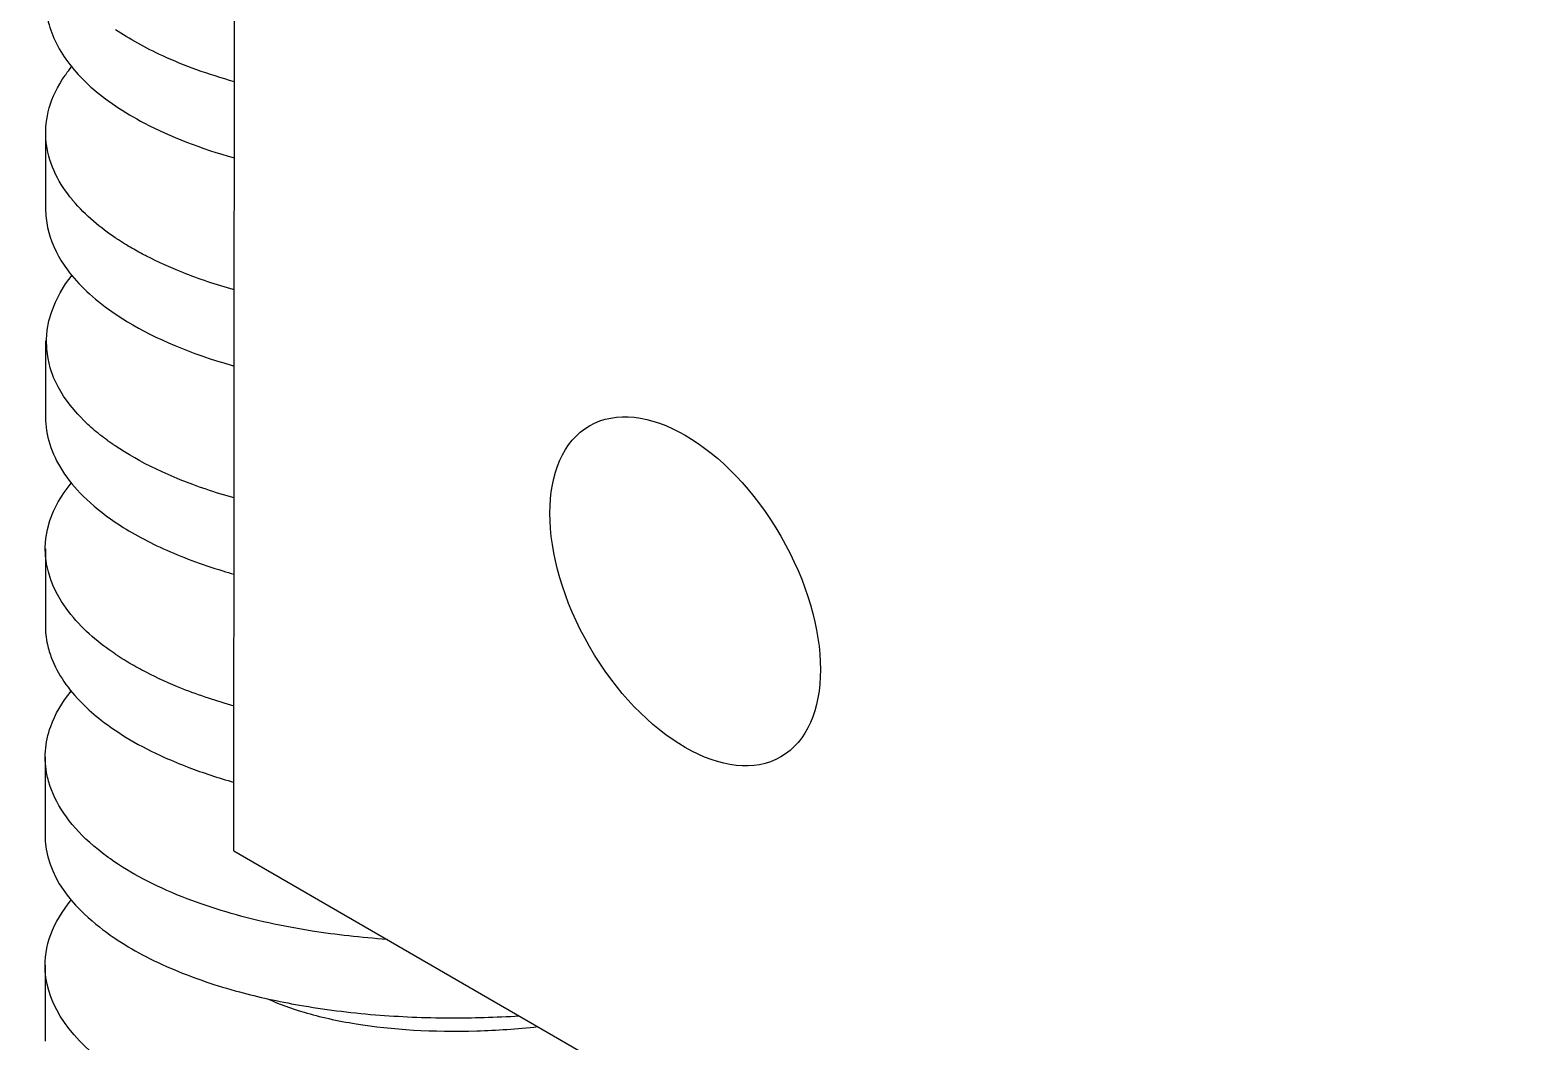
# Model space of a CAD drawing. Header units: millimetres. Extents: x 129 to 6329, y 33 to 3553.
# Drawn here: x 3519.26 to 3542.53, y 2777.92 to 2793.79 of the extents above; entities that cross this region are included whole.
import ezdxf

# ---------------------------------------------------------------- set-up
doc = ezdxf.new("R2010")
doc.units = ezdxf.units.MM
doc.layers.add('vistasIsometricas', color=255, linetype='Continuous')

msp = doc.modelspace()

# ---------------------------------------------------------------- linework, layer by layer
at = {"layer": 'vistasIsometricas', "extrusion": (1e-16, 0.816497, 0.57735)}
for p, q in [((3522.466, 2780.908), (3522.495, 2821.716)), ((3522.013, 2793.117), (3522.013, 2793.117)), ((3519.512, 2792.174), (3519.511, 2790.979)), ((3522.011, 2789.853), (3522.011, 2789.853)), ((3519.51, 2788.91), (3519.509, 2787.715)), ((3519.508, 2785.645), (3519.507, 2784.45)), ((3522.006, 2783.323), (3522.006, 2783.323)), ((3519.505, 2782.381), (3519.504, 2781.186)), ((3522.466, 2780.908), (3564.892, 2756.372)), ((3522.003, 2780.059), (3522.003, 2780.059)), ((3519.503, 2779.116), (3519.502, 2777.921))]:
    msp.add_line(p, q, dxfattribs=at)
at = {"layer": 'vistasIsometricas'}
msp.add_ellipse((3529.543, 2784.98), major_axis=(-1.5, 2.598), ratio=0.57735, start_param=1.570796326790466, end_param=7.853981633970052, dxfattribs=at)
for points, knots in [([(3519.514, 2794.244), (3519.514, 2794.118), (3519.531, 2793.993), (3519.628, 2793.642), (3519.747, 2793.42), (3520.095, 2792.992), (3520.324, 2792.787), (3520.606, 2792.597)], [3.0000588, 3.0000588, 3.0000588, 3.0000588, 3.0527174, 3.0527174, 3.1479439, 3.1479439, 3.2437867, 3.2437867, 3.2437867, 3.2437867]), ([(3522.474, 2792.974), (3522.06, 2793.091), (3521.683, 2793.227), (3521.349, 2793.38), (3521.072, 2793.507), (3520.824, 2793.646), (3520.607, 2793.792)], [0.066980883, 0.066980883, 0.066980883, 0.066980883, 0.067705021, 0.067705021, 0.067705021, 0.068306263, 0.068306263, 0.068306263, 0.068306263]), ([(3520.604, 2790.527), (3520.379, 2790.68), (3520.14, 2790.872), (3519.94, 2791.111), (3519.937, 2791.115), (3519.934, 2791.118), (3519.931, 2791.122), (3519.729, 2791.366), (3519.569, 2791.658), (3519.524, 2791.993), (3519.52, 2792.024), (3519.517, 2792.055), (3519.515, 2792.087), (3519.496, 2792.391), (3519.576, 2792.727), (3519.816, 2793.073), (3519.821, 2793.08), (3519.826, 2793.087), (3519.831, 2793.095), (3519.858, 2793.133), (3519.887, 2793.171), (3519.919, 2793.209)], [0.074086649, 0.074086649, 0.074086649, 0.074086649, 0.075962953, 0.075962953, 0.075962953, 0.075991636, 0.075991636, 0.075991636, 0.077896627, 0.077896627, 0.077896627, 0.078073624, 0.078073624, 0.078073624, 0.079766022, 0.079766022, 0.079766022, 0.079801619, 0.079801619, 0.079801619, 0.079987588, 0.079987588, 0.079987588, 0.079987588]), ([(3520.606, 2792.597), (3520.746, 2792.503), (3520.898, 2792.412), (3521.063, 2792.325), (3521.465, 2792.114), (3521.939, 2791.929), (3522.474, 2791.779)], [0.929577917, 0.929577917, 0.929577917, 0.929577917, 0.929917539, 0.929917539, 0.929917539, 0.930748206, 0.930748206, 0.930748206, 0.930748206]), ([(3519.511, 2790.979), (3519.511, 2790.882), (3519.522, 2790.784), (3519.543, 2790.687), (3519.586, 2790.486), (3519.673, 2790.288), (3519.804, 2790.095), (3519.83, 2790.057), (3519.858, 2790.018), (3519.888, 2789.979), (3519.977, 2789.865), (3520.082, 2789.754), (3520.201, 2789.646), (3520.321, 2789.538), (3520.459, 2789.43), (3520.604, 2789.332)], [0.922060782, 0.922060782, 0.922060782, 0.922060782, 0.922352485, 0.922352485, 0.922352485, 0.922953385, 0.922953385, 0.922953385, 0.923075029, 0.923075029, 0.923075029, 0.9234363, 0.9234363, 0.9234363, 0.923797572, 0.923797572, 0.923797572, 0.923797572]), ([(3522.472, 2789.709), (3522.184, 2789.79), (3521.913, 2789.881), (3521.662, 2789.981), (3521.459, 2790.062), (3521.269, 2790.148), (3521.093, 2790.239), (3521.082, 2790.245), (3521.072, 2790.25), (3521.061, 2790.256), (3520.984, 2790.296), (3520.91, 2790.338), (3520.838, 2790.38), (3520.797, 2790.404), (3520.758, 2790.428), (3520.719, 2790.453), (3520.697, 2790.466), (3520.676, 2790.48), (3520.655, 2790.494), (3520.64, 2790.503), (3520.626, 2790.513), (3520.612, 2790.522), (3520.61, 2790.524), (3520.605, 2790.527), (3520.604, 2790.527)], [0.072916336, 0.072916336, 0.072916336, 0.072916336, 0.073364099, 0.073364099, 0.073364099, 0.073725372, 0.073725372, 0.073725372, 0.073747016, 0.073747016, 0.073747016, 0.073906008, 0.073906008, 0.073906008, 0.073996327, 0.073996327, 0.073996327, 0.074046375, 0.074046375, 0.074046375, 0.074080139, 0.074080139, 0.074080139, 0.074086645, 0.074086645, 0.074086645, 0.074086645]), ([(3520.602, 2787.263), (3520.598, 2787.265), (3520.591, 2787.27), (3520.586, 2787.274), (3520.581, 2787.277), (3520.576, 2787.281), (3520.57, 2787.284), (3520.56, 2787.292), (3520.55, 2787.299), (3520.539, 2787.306), (3520.519, 2787.321), (3520.498, 2787.335), (3520.478, 2787.35), (3520.438, 2787.379), (3520.4, 2787.409), (3520.362, 2787.438), (3520.287, 2787.498), (3520.217, 2787.559), (3520.151, 2787.621), (3519.374, 2788.355), (3519.344, 2789.209), (3519.927, 2789.941)], [0.079866937, 0.079866937, 0.079866937, 0.079866937, 0.079875721, 0.079875721, 0.079875721, 0.079884505, 0.079884505, 0.079884505, 0.079902072, 0.079902072, 0.079902072, 0.079937207, 0.079937207, 0.079937207, 0.080007476, 0.080007476, 0.080007476, 0.080148016, 0.080148016, 0.080148016, 0.081820176, 0.081820176, 0.081820176, 0.081820176]), ([(3520.604, 2789.332), (3520.666, 2789.291), (3520.73, 2789.249), (3520.797, 2789.209), (3521.239, 2788.943), (3521.787, 2788.71), (3522.424, 2788.528), (3522.439, 2788.523), (3522.455, 2788.519), (3522.471, 2788.514)], [0.923797573, 0.923797573, 0.923797573, 0.923797573, 0.923952286, 0.923952286, 0.923952286, 0.924972337, 0.924972337, 0.924972337, 0.924997685, 0.924997685, 0.924997685, 0.924997685]), ([(3519.509, 2787.715), (3519.509, 2787.43), (3519.598, 2787.145), (3519.862, 2786.735), (3519.971, 2786.602), (3520.244, 2786.332), (3520.411, 2786.197), (3520.601, 2786.068)], [3.0004134, 3.0004134, 3.0004134, 3.0004134, 3.1198266, 3.1198266, 3.1792531, 3.1792531, 3.2441327, 3.2441327, 3.2441327, 3.2441327]), ([(3522.47, 2786.445), (3522.318, 2786.487), (3522.171, 2786.533), (3521.467, 2786.771), (3520.987, 2787.002), (3520.602, 2787.263)], [3.0798354, 3.0798354, 3.0798354, 3.0798354, 3.1129182, 3.1129182, 3.2441346, 3.2441346, 3.2441346, 3.2441346]), ([(3520.6, 2783.998), (3520.36, 2784.16), (3520.111, 2784.364), (3519.908, 2784.615), (3519.491, 2785.131), (3519.261, 2785.88), (3519.914, 2786.68)], [0.085647345, 0.085647345, 0.085647345, 0.085647345, 0.087544003, 0.087544003, 0.087544003, 0.091443819, 0.091443819, 0.091443819, 0.091443819]), ([(3520.601, 2786.068), (3520.824, 2785.917), (3521.078, 2785.777), (3521.643, 2785.52), (3521.953, 2785.404), (3522.348, 2785.284), (3522.408, 2785.267), (3522.469, 2785.25)], [0.0000125, 0.0000125, 0.0000125, 0.0000125, 0.075792, 0.075792, 0.1509567, 0.1509567, 0.1641763, 0.1641763, 0.1641763, 0.1641763]), ([(3519.507, 2784.45), (3519.507, 2784.349), (3519.518, 2784.247), (3519.556, 2784.074), (3519.578, 2784.003), (3519.701, 2783.684), (3519.864, 2783.443), (3520.181, 2783.127), (3520.278, 2783.041), (3520.658, 2782.746), (3520.99, 2782.549), (3521.498, 2782.321), (3521.624, 2782.268), (3521.979, 2782.134), (3522.216, 2782.056), (3522.466, 2781.985)], [1.3782792, 1.3782792, 1.3782792, 1.3782792, 1.4207521, 1.4207521, 1.4509905, 1.4509905, 1.5561762, 1.5561762, 1.5964031, 1.5964031, 1.6993799, 1.6993799, 1.7314707, 1.7314707, 1.7861493, 1.7861493, 1.7861493, 1.7861493]), ([(3522.467, 2783.18), (3522.33, 2783.219), (3522.196, 2783.26), (3522.067, 2783.303), (3521.925, 2783.35), (3521.789, 2783.4), (3521.657, 2783.452), (3521.455, 2783.533), (3521.265, 2783.619), (3521.088, 2783.71), (3521, 2783.756), (3520.915, 2783.803), (3520.833, 2783.851), (3520.793, 2783.875), (3520.753, 2783.899), (3520.714, 2783.924), (3520.692, 2783.937), (3520.671, 2783.951), (3520.649, 2783.965), (3520.635, 2783.974), (3520.621, 2783.984), (3520.607, 2783.993), (3520.605, 2783.995), (3520.6, 2783.998), (3520.6, 2783.998)], [0.08447699, 0.08447699, 0.08447699, 0.08447699, 0.084690667, 0.084690667, 0.084690667, 0.084924798, 0.084924798, 0.084924798, 0.085286071, 0.085286071, 0.085286071, 0.085466708, 0.085466708, 0.085466708, 0.085557026, 0.085557026, 0.085557026, 0.085607446, 0.085607446, 0.085607446, 0.085641312, 0.085641312, 0.085641312, 0.085647345, 0.085647345, 0.085647345, 0.085647345]), ([(3520.597, 2780.734), (3520.504, 2780.797), (3520.416, 2780.862), (3520.334, 2780.928), (3519.975, 2781.218), (3519.728, 2781.537), (3519.603, 2781.866), (3519.574, 2781.939), (3519.552, 2782.013), (3519.536, 2782.088), (3519.481, 2782.345), (3519.499, 2782.606), (3519.591, 2782.861), (3519.658, 2783.05), (3519.765, 2783.236), (3519.911, 2783.415)], [0.091427655, 0.091427655, 0.091427655, 0.091427655, 0.091654833, 0.091654833, 0.091654833, 0.092649704, 0.092649704, 0.092649704, 0.092872743, 0.092872743, 0.092872743, 0.093644586, 0.093644586, 0.093644586, 0.094215849, 0.094215849, 0.094215849, 0.094215849]), ([(3519.502, 2781.187), (3519.491, 2780.482), (3520.004, 2780.006), (3520.299, 2779.761), (3520.451, 2779.635), (3520.56, 2779.563), (3520.596, 2779.539)], [0.90048631, 0.90048631, 0.90048631, 0.90048631, 0.904431834, 0.904431834, 0.904431834, 0.906456502, 0.906456502, 0.906456502, 0.906456502]), ([(3524.866, 2779.52), (3524.46, 2779.548), (3524.068, 2779.592), (3523.694, 2779.651), (3523.46, 2779.687), (3523.233, 2779.73), (3523.014, 2779.778), (3522.548, 2779.881), (3522.118, 2780.009), (3521.732, 2780.157), (3521.294, 2780.325), (3520.913, 2780.52), (3520.597, 2780.734)], [0.089158412, 0.089158412, 0.089158412, 0.089158412, 0.089665075, 0.089665075, 0.089665075, 0.089982567, 0.089982567, 0.089982567, 0.090659964, 0.090659964, 0.090659964, 0.091427654, 0.091427654, 0.091427654, 0.091427654]), ([(3520.595, 2777.469), (3519.906, 2777.935), (3519.542, 2778.482), (3519.506, 2779.023), (3519.48, 2779.411), (3519.627, 2779.792), (3519.918, 2780.144)], [0.097208004, 0.097208004, 0.097208004, 0.097208004, 0.098245838, 0.098245838, 0.098245838, 0.098989507, 0.098989507, 0.098989507, 0.098989507]), ([(3520.596, 2779.539), (3520.865, 2779.357), (3521.18, 2779.19), (3521.846, 2778.911), (3522.186, 2778.795), (3522.85, 2778.616), (3523.163, 2778.547), (3523.871, 2778.423), (3524.27, 2778.372), (3525.064, 2778.307), (3525.454, 2778.291), (3526.209, 2778.288), (3526.571, 2778.298), (3526.939, 2778.321)], [0.0000153, 0.0000153, 0.0000153, 0.0000153, 0.0915279, 0.0915279, 0.1707199, 0.1707199, 0.2343346, 0.2343346, 0.3078855, 0.3078855, 0.3744774, 0.3744774, 0.4334379, 0.4334379, 0.4334379, 0.4334379]), ([(3522.992, 2778.588), (3523.163, 2778.511), (3523.354, 2778.44), (3523.812, 2778.305), (3524.086, 2778.243), (3524.943, 2778.105), (3525.582, 2778.064), (3526.586, 2778.095), (3526.905, 2778.117), (3527.231, 2778.152)], [-4.9613639, -4.9613639, -4.9613639, -4.9613639, -4.9067701, -4.9067701, -4.8425492, -4.8425492, -4.7207928, -4.7207928, -4.6664711, -4.6664711, -4.6664711, -4.6664711])]:
    msp.add_open_spline(points, degree=3, knots=knots, dxfattribs=at)
for points in [[(3522.393, 2792.997), (3522.393, 2792.997), (3522.393, 2792.997), (3522.393, 2792.997)], [(3520.585, 2790.541), (3520.585, 2790.541), (3520.585, 2790.541), (3520.585, 2790.541)], [(3522.391, 2789.733), (3522.391, 2789.733), (3522.391, 2789.733), (3522.391, 2789.733)], [(3522.386, 2783.203), (3522.386, 2783.203), (3522.386, 2783.203), (3522.386, 2783.203)], [(3520.587, 2780.739), (3520.587, 2780.739), (3520.587, 2780.739), (3520.587, 2780.739)], [(3522.384, 2779.939), (3522.384, 2779.939), (3522.384, 2779.939), (3522.384, 2779.939)]]:
    msp.add_open_spline(points, degree=3, dxfattribs=at)

doc.saveas('drawing.dxf')
